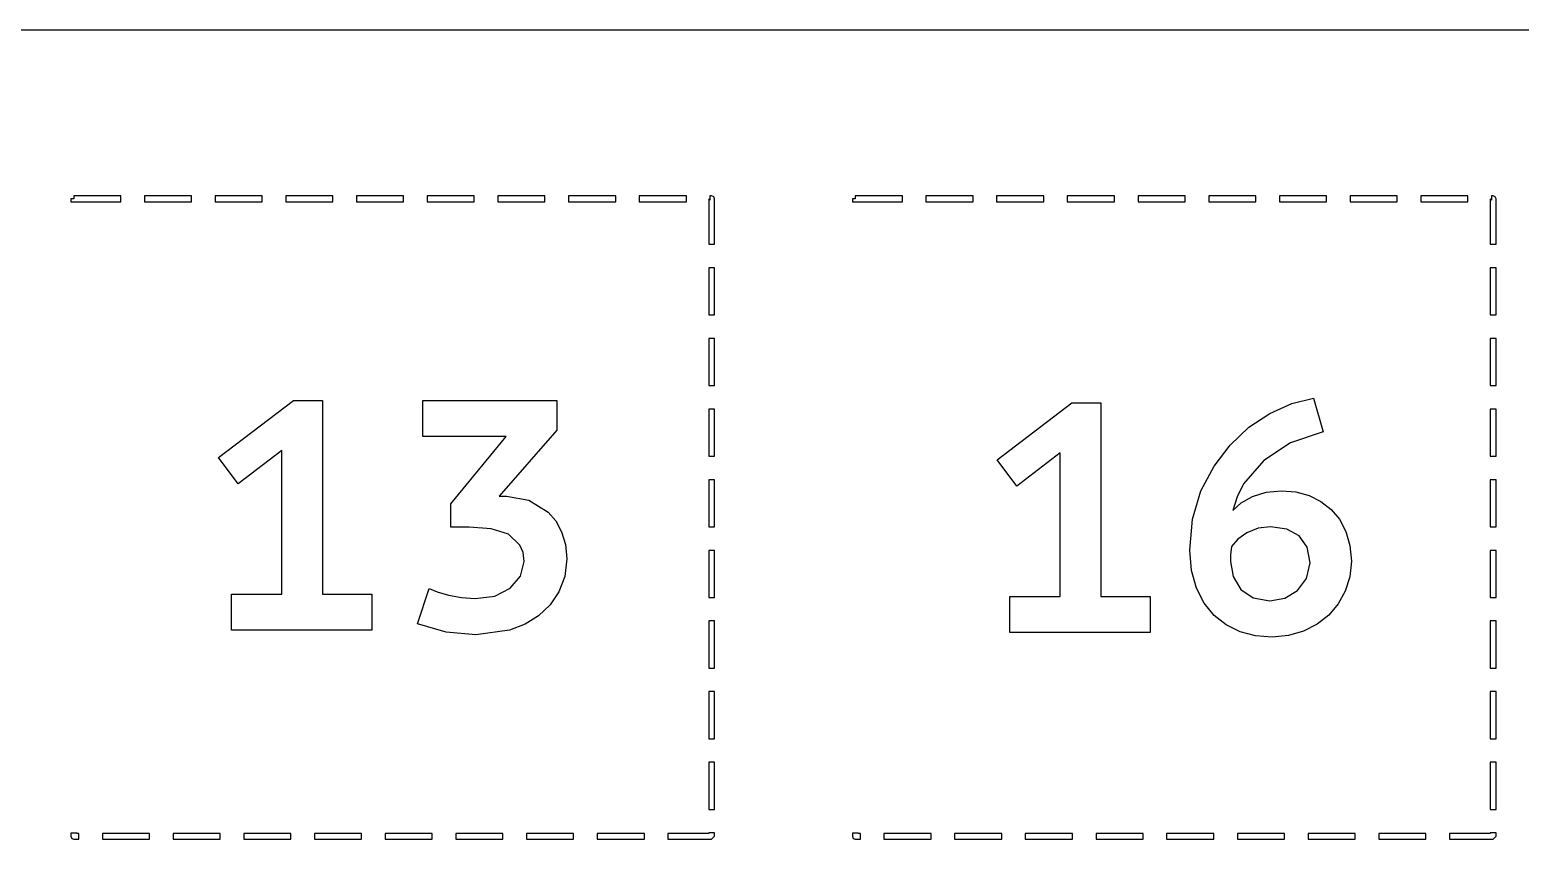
# Model space of a CAD drawing. Extents: x 50 to 300, y 50 to 300.
# Drawn here: x 152.9 to 243.7, y 250.6 to 299.9 of the extents above; entities that cross this region are included whole.
import ezdxf

# ---------------------------------------------------------------- set-up
doc = ezdxf.new("R2010")
doc.units = 0

msp = doc.modelspace()

# ---------------------------------------------------------------- linework, layer by layer
at = {"layer": 'Layer 1'}
for p, q in [((59.321207, 299.908752), (290.678789, 299.908752)), ((155.58983, 289.603488), (155.41, 289.603488)), ((155.41, 289.603488), (155.41, 289.41952)), ((155.58983, 289.783322), (155.58983, 289.603488)), ((158.45891, 289.783322), (155.58983, 289.783322)), ((158.45891, 289.42572), (158.45891, 289.783322)), ((159.89242, 289.783322), (159.89242, 289.425721)), ((162.76356, 289.783322), (159.89242, 289.783322)), ((162.76356, 289.425721), (162.76356, 289.783322)), ((164.19706, 289.783322), (164.19706, 289.425721)), ((167.06614, 289.783322), (164.19706, 289.783322)), ((167.06614, 289.425721), (167.06614, 289.783322)), ((168.50171, 289.783322), (168.50171, 289.425721)), ((171.37078, 289.783322), (168.50171, 289.783322)), ((171.37078, 289.425721), (171.37078, 289.783322)), ((172.80635, 289.783322), (172.80635, 289.425721)), ((175.67543, 289.783322), (172.80635, 289.783322)), ((175.67543, 289.425721), (175.67543, 289.783322)), ((177.10946, 289.783322), (177.10946, 289.425721)), ((179.98059, 289.783322), (177.10946, 289.783322)), ((179.98059, 289.425721), (179.98059, 289.783322)), ((181.4141, 289.783322), (181.4141, 289.425721)), ((184.28318, 289.783322), (181.4141, 289.783322)), ((184.28318, 289.425721), (184.28318, 289.783322)), ((185.71876, 289.783322), (185.71876, 289.425721)), ((188.58782, 289.783322), (185.71876, 289.783322)), ((188.58782, 289.425721), (188.58782, 289.783322)), ((190.0234, 289.783322), (190.0234, 289.425721)), ((192.89247, 289.783322), (190.0234, 289.783322)), ((192.89247, 289.425721), (192.89247, 289.783322)), ((194.32597, 289.529591), (194.25207, 289.603491)), ((194.25207, 289.603491), (194.25207, 286.837768)), ((194.42984, 289.783325), (194.32597, 289.783322)), ((194.32597, 289.783322), (194.32597, 289.529591)), ((194.556809, 289.73061), (194.42984, 289.783325)), ((194.60916, 289.603491), (194.556809, 289.73061)), ((194.60916, 286.837768), (194.60916, 289.603491)), ((203.17943, 289.603488), (202.99961, 289.603488)), ((202.99961, 289.603488), (202.99961, 289.41952)), ((203.17943, 289.783322), (203.17943, 289.603488)), ((206.04852, 289.783322), (203.17943, 289.783322)), ((206.04852, 289.42572), (206.04852, 289.783322)), ((207.48204, 289.783322), (207.48204, 289.425721)), ((210.35318, 289.783322), (207.48204, 289.783322)), ((210.35318, 289.425721), (210.35318, 289.783322)), ((211.78668, 289.783322), (211.78668, 289.425721)), ((214.65575, 289.783322), (211.78668, 289.783322)), ((214.65575, 289.425721), (214.65575, 289.783322)), ((216.09132, 289.783322), (216.09132, 289.425721)), ((218.9604, 289.783322), (216.09132, 289.783322)), ((218.9604, 289.425721), (218.9604, 289.783322)), ((220.39598, 289.783322), (220.39598, 289.425721)), ((223.26506, 289.783322), (220.39598, 289.783322)), ((223.26506, 289.425721), (223.26506, 289.783322)), ((224.69907, 289.783322), (224.69907, 289.425721)), ((227.57022, 289.783322), (224.69907, 289.783322)), ((227.57022, 289.425721), (227.57022, 289.783322)), ((229.00371, 289.783322), (229.00371, 289.425721)), ((231.87279, 289.783322), (229.00371, 289.783322)), ((231.87279, 289.425721), (231.87279, 289.783322)), ((233.30837, 289.783322), (233.30837, 289.425721)), ((236.17745, 289.783322), (233.30837, 289.783322)), ((236.17745, 289.425721), (236.17745, 289.783322)), ((237.61303, 289.783322), (237.61303, 289.425721)), ((240.48209, 289.783322), (237.61303, 289.783322)), ((240.48209, 289.425721), (240.48209, 289.783322)), ((241.9156, 289.529591), (241.8417, 289.603491)), ((241.8417, 289.603491), (241.8417, 286.837768)), ((242.01948, 289.783325), (241.9156, 289.783322)), ((241.9156, 289.783322), (241.9156, 289.529591)), ((242.146442, 289.730607), (242.01948, 289.783325)), ((242.19879, 289.603491), (242.146442, 289.730607)), ((242.19879, 286.837768), (242.19879, 289.603491)), ((155.41, 289.41952), (155.7676, 289.41952)), ((155.7676, 289.41952), (155.7676, 289.42572)), ((155.7676, 289.42572), (158.45891, 289.42572)), ((159.89242, 289.425721), (162.76356, 289.425721)), ((164.19706, 289.425721), (167.06614, 289.425721)), ((168.50171, 289.425721), (171.37078, 289.425721)), ((172.80635, 289.425721), (175.67543, 289.425721)), ((177.10946, 289.425721), (179.98059, 289.425721)), ((181.4141, 289.425721), (184.28318, 289.425721)), ((185.71876, 289.425721), (188.58782, 289.425721)), ((190.0234, 289.425721), (192.89247, 289.425721)), ((202.99961, 289.41952), (203.35721, 289.41952)), ((203.35721, 289.41952), (203.35721, 289.42572)), ((203.35721, 289.42572), (206.04852, 289.42572)), ((207.48204, 289.425721), (210.35318, 289.425721)), ((211.78668, 289.425721), (214.65575, 289.425721)), ((216.09132, 289.425721), (218.9604, 289.425721)), ((220.39598, 289.425721), (223.26506, 289.425721)), ((224.69907, 289.425721), (227.57022, 289.425721)), ((229.00371, 289.425721), (231.87279, 289.425721)), ((233.30837, 289.425721), (236.17745, 289.425721)), ((237.61303, 289.425721), (240.48209, 289.425721)), ((194.25207, 286.837768), (194.60916, 286.837768)), ((241.8417, 286.837768), (242.19879, 286.837768)), ((194.25207, 285.404261), (194.25207, 282.533118)), ((194.60916, 285.404261), (194.25207, 285.404261)), ((194.60916, 282.533118), (194.60916, 285.404261)), ((241.8417, 285.404261), (241.8417, 282.533118)), ((242.19879, 285.404261), (241.8417, 285.404261)), ((242.19879, 282.533118), (242.19879, 285.404261)), ((194.25207, 282.533118), (194.60916, 282.533118)), ((241.8417, 282.533118), (242.19879, 282.533118)), ((194.25207, 281.099614), (194.25207, 278.230538)), ((194.60916, 281.099614), (194.25207, 281.099614)), ((194.60916, 278.230538), (194.60916, 281.099614)), ((241.8417, 281.099614), (241.8417, 278.230538)), ((242.19879, 281.099614), (241.8417, 281.099614)), ((242.19879, 278.230538), (242.19879, 281.099614)), ((194.25207, 278.230538), (194.60916, 278.230538)), ((241.8417, 278.230538), (242.19879, 278.230538)), ((164.4096, 273.843746), (168.9696, 277.323746)), ((168.9696, 277.323746), (170.7296, 277.323746)), ((170.7296, 277.323746), (170.7296, 265.523746)), ((176.84956, 275.123746), (176.84956, 277.323746)), ((176.84956, 277.323746), (185.00956, 277.323746)), ((185.00956, 277.323746), (185.00956, 275.503746)), ((211.80922, 273.703746), (216.36922, 277.183746)), ((216.36922, 277.183746), (218.12922, 277.183746)), ((218.12922, 277.183746), (218.12922, 265.383746)), ((228.42919, 276.523746), (229.76419, 277.128746)), ((229.76419, 277.128746), (231.08919, 277.463746)), ((231.08919, 277.463746), (231.66919, 275.403746)), ((194.25207, 276.794967), (194.25207, 273.925891)), ((194.60916, 276.794967), (194.25207, 276.794967)), ((194.60916, 273.925891), (194.60916, 276.794967)), ((227.15419, 275.683746), (228.42919, 276.523746)), ((241.8417, 276.794967), (241.8417, 273.925891)), ((242.19879, 276.794967), (241.8417, 276.794967)), ((242.19879, 273.925891), (242.19879, 276.794967)), ((181.90956, 275.123746), (176.84956, 275.123746)), ((178.54956, 271.023746), (181.90956, 275.123746)), ((185.00956, 275.503746), (181.48956, 271.483746)), ((226.00919, 274.603746), (227.15419, 275.683746)), ((231.66919, 275.403746), (229.68919, 274.743746)), ((168.2496, 274.263746), (165.6096, 272.243746)), ((168.2496, 265.523746), (168.2496, 274.263746)), ((215.64922, 274.123746), (213.00922, 272.103746)), ((215.64922, 265.383746), (215.64922, 274.123746)), ((225.02419, 273.313746), (226.00919, 274.603746)), ((229.68919, 274.743746), (228.04919, 273.663746)), ((165.6096, 272.243746), (164.4096, 273.843746)), ((194.25207, 273.925891), (194.60916, 273.925891)), ((213.00922, 272.103746), (211.80922, 273.703746)), ((224.22919, 271.803746), (225.02419, 273.313746)), ((228.04919, 273.663746), (226.82919, 272.243746)), ((241.8417, 273.925891), (242.19879, 273.925891)), ((194.25207, 272.49032), (194.25207, 269.621245)), ((194.60916, 272.49032), (194.25207, 272.49032)), ((194.60916, 269.621245), (194.60916, 272.49032)), ((241.8417, 272.49032), (241.8417, 269.621245)), ((242.19879, 272.49032), (241.8417, 272.49032)), ((242.19879, 269.621245), (242.19879, 272.49032)), ((181.48956, 271.483746), (181.94956, 271.483746)), ((181.94956, 271.483746), (183.30956, 271.243746)), ((223.71919, 270.093746), (224.22919, 271.803746)), ((226.42419, 271.448746), (226.16919, 270.623746)), ((226.82919, 272.243746), (226.42419, 271.448746)), ((226.66919, 271.083746), (227.36919, 271.463746)), ((227.36919, 271.463746), (228.20919, 271.733746)), ((228.20919, 271.733746), (229.12919, 271.823746)), ((229.12919, 271.823746), (229.99919, 271.748746)), ((229.99919, 271.748746), (230.80919, 271.523746)), ((230.80919, 271.523746), (231.53419, 271.173746)), ((178.54956, 269.603746), (178.54956, 271.023746)), ((183.30956, 271.243746), (184.46956, 270.523746)), ((184.46956, 270.523746), (184.93456, 269.983746)), ((226.16919, 270.623746), (226.66919, 271.083746)), ((231.53419, 271.173746), (232.14919, 270.683746)), ((232.14919, 270.683746), (232.66419, 270.078746)), ((179.66956, 269.603746), (178.54956, 269.603746)), ((181.00956, 269.503746), (179.66956, 269.603746)), ((184.93456, 269.983746), (185.28956, 269.323746)), ((194.25207, 269.621245), (194.60916, 269.621245)), ((223.54919, 268.203746), (223.71919, 270.093746)), ((228.46919, 269.623746), (227.70919, 269.533746)), ((229.45419, 269.483746), (228.46919, 269.623746)), ((232.66419, 270.078746), (233.04919, 269.343746)), ((241.8417, 269.621245), (242.19879, 269.621245)), ((182.06956, 269.163746), (181.00956, 269.503746)), ((182.74956, 268.503746), (182.06956, 269.163746)), ((185.28956, 269.323746), (185.52956, 268.548746)), ((226.47419, 268.873746), (226.08919, 268.423746)), ((227.02919, 269.263746), (226.47419, 268.873746)), ((227.70919, 269.533746), (227.02919, 269.263746)), ((230.20919, 269.063746), (229.45419, 269.483746)), ((230.70419, 268.373746), (230.20919, 269.063746)), ((233.04919, 269.343746), (233.30419, 268.488746)), ((182.94456, 268.053746), (182.74956, 268.503746)), ((183.00956, 267.503746), (182.94456, 268.053746)), ((185.52956, 268.548746), (185.60956, 267.663746)), ((194.25207, 268.18774), (194.25207, 265.316598)), ((194.60916, 268.18774), (194.25207, 268.18774)), ((194.60916, 265.316598), (194.60916, 268.18774)), ((223.64919, 266.963746), (223.54919, 268.203746)), ((226.08919, 268.423746), (226.02919, 267.923746)), ((226.02919, 267.923746), (226.02919, 267.503746)), ((230.86919, 267.423746), (230.70419, 268.373746)), ((233.30419, 268.488746), (233.38919, 267.523746)), ((241.8417, 268.18774), (241.8417, 265.316598)), ((242.19879, 268.18774), (241.8417, 268.18774)), ((242.19879, 265.316598), (242.19879, 268.18774)), ((182.78956, 266.603746), (183.00956, 267.503746)), ((185.60956, 267.663746), (185.48956, 266.593746)), ((223.94919, 265.883746), (223.64919, 266.963746)), ((226.02919, 267.503746), (226.18919, 266.583746)), ((230.64919, 266.463746), (230.86919, 267.423746)), ((230.86919, 267.423746), (230.86919, 267.423746)), ((233.38919, 267.523746), (233.29419, 266.578746)), ((233.38919, 267.523746), (233.38919, 267.523746)), ((182.16956, 265.883746), (182.78956, 266.603746)), ((185.48956, 266.593746), (185.12956, 265.663746)), ((226.18919, 266.583746), (226.64919, 265.803746)), ((230.10919, 265.743746), (230.64919, 266.463746)), ((233.29419, 266.578746), (233.00919, 265.703746)), ((165.1896, 265.523746), (168.2496, 265.523746)), ((165.1896, 263.323746), (165.1896, 265.523746)), ((170.7296, 265.523746), (173.7296, 265.523746)), ((173.7296, 265.523746), (173.7296, 263.323746)), ((176.52956, 263.703746), (177.22956, 265.863746)), ((177.22956, 265.863746), (177.70956, 265.663746)), ((177.70956, 265.663746), (178.40956, 265.463746)), ((178.40956, 265.463746), (179.20956, 265.303746)), ((179.20956, 265.303746), (180.02956, 265.243746)), ((180.02956, 265.243746), (181.22956, 265.403746)), ((180.02956, 265.243746), (180.02956, 265.243746)), ((181.22956, 265.403746), (182.16956, 265.883746)), ((185.12956, 265.663746), (184.58956, 264.868746)), ((194.25207, 265.316598), (194.60916, 265.316598)), ((212.58922, 265.383746), (215.64922, 265.383746)), ((212.58922, 263.183746), (212.58922, 265.383746)), ((218.12922, 265.383746), (221.12922, 265.383746)), ((221.12922, 265.383746), (221.12922, 263.183746)), ((224.41919, 264.968746), (223.94919, 265.883746)), ((226.64919, 265.803746), (227.40919, 265.283746)), ((227.40919, 265.283746), (228.42919, 265.103746)), ((228.42919, 265.103746), (229.32919, 265.263746)), ((229.32919, 265.263746), (230.10919, 265.743746)), ((233.00919, 265.703746), (232.57919, 264.918746)), ((241.8417, 265.316598), (242.19879, 265.316598)), ((183.88956, 264.203746), (183.06956, 263.693746)), ((184.58956, 264.868746), (183.88956, 264.203746)), ((225.02919, 264.223746), (224.41919, 264.968746)), ((225.76419, 263.643746), (225.02919, 264.223746)), ((232.00919, 264.243746), (231.30419, 263.688746)), ((232.57919, 264.918746), (232.00919, 264.243746)), ((173.7296, 263.323746), (165.1896, 263.323746)), ((178.26956, 263.203746), (176.52956, 263.703746)), ((180.06956, 263.043746), (178.26956, 263.203746)), ((182.12956, 263.323746), (180.06956, 263.043746)), ((183.06956, 263.693746), (182.12956, 263.323746)), ((194.25207, 263.883094), (194.25207, 261.013501)), ((194.60916, 263.883094), (194.25207, 263.883094)), ((194.60916, 261.013501), (194.60916, 263.883094)), ((226.60919, 263.223746), (225.76419, 263.643746)), ((227.55919, 262.983746), (226.60919, 263.223746)), ((230.46919, 263.263746), (229.55419, 262.993746)), ((231.30419, 263.688746), (230.46919, 263.263746)), ((241.8417, 263.883094), (241.8417, 261.013501)), ((242.19879, 263.883094), (241.8417, 263.883094)), ((242.19879, 261.013501), (242.19879, 263.883094)), ((221.12922, 263.183746), (212.58922, 263.183746)), ((228.56919, 262.903746), (227.55919, 262.983746)), ((229.55419, 262.993746), (228.56919, 262.903746)), ((194.25207, 261.013501), (194.60916, 261.013501)), ((241.8417, 261.013501), (242.19879, 261.013501)), ((194.25207, 259.57793), (194.25207, 256.708854)), ((194.60916, 259.57793), (194.25207, 259.57793)), ((194.60916, 256.708854), (194.60916, 259.57793)), ((241.8417, 259.57793), (241.8417, 256.708854)), ((242.19879, 259.57793), (241.8417, 259.57793)), ((242.19879, 256.708854), (242.19879, 259.57793)), ((194.25207, 256.708854), (194.60916, 256.708854)), ((241.8417, 256.708854), (242.19879, 256.708854)), ((194.25207, 255.273283), (194.25207, 252.404208)), ((194.60916, 255.273283), (194.25207, 255.273283)), ((194.60916, 252.404208), (194.60916, 255.273283)), ((241.8417, 255.273283), (241.8417, 252.404208)), ((242.19879, 255.273283), (241.8417, 255.273283)), ((242.19879, 252.404208), (242.19879, 255.273283)), ((194.25207, 252.404208), (194.60916, 252.404208)), ((241.8417, 252.404208), (242.19879, 252.404208)), ((155.41, 250.947963), (155.41, 250.763478)), ((155.7676, 250.947948), (155.41, 250.947963)), ((155.41, 250.763478), (155.462718, 250.636509)), ((155.462718, 250.636509), (155.58984, 250.584161)), ((155.58984, 250.584161), (155.90041, 250.584161)), ((155.7676, 250.941248), (155.7676, 250.947948)), ((155.90041, 250.941248), (155.7676, 250.941248)), ((155.90041, 250.584161), (155.90041, 250.941248)), ((157.33392, 250.941263), (157.33392, 250.584179)), ((160.203, 250.941263), (157.33392, 250.941263)), ((157.33392, 250.584179), (160.203, 250.584179)), ((160.203, 250.584179), (160.203, 250.941263)), ((161.63857, 250.941263), (161.63857, 250.584179)), ((164.50765, 250.941263), (161.63857, 250.941263)), ((161.63857, 250.584179), (164.50765, 250.584179)), ((164.50765, 250.584179), (164.50765, 250.941263)), ((165.94321, 250.941263), (165.94321, 250.584179)), ((168.81229, 250.941263), (165.94321, 250.941263)), ((165.94321, 250.584179), (168.81229, 250.584179)), ((168.81229, 250.584179), (168.81229, 250.941263)), ((170.24787, 250.941263), (170.24787, 250.584179)), ((173.11693, 250.941263), (170.24787, 250.941263)), ((170.24787, 250.584179), (173.11693, 250.584179)), ((173.11693, 250.584179), (173.11693, 250.941263)), ((174.55045, 250.941263), (174.55045, 250.584179)), ((177.42004, 250.941263), (174.55045, 250.941263)), ((174.55045, 250.584179), (177.42004, 250.584179)), ((177.42004, 250.584179), (177.42004, 250.941263)), ((178.85561, 250.941263), (178.85561, 250.584179)), ((181.72469, 250.941263), (178.85561, 250.941263)), ((178.85561, 250.584179), (181.72469, 250.584179)), ((181.72469, 250.584179), (181.72469, 250.941263)), ((183.16026, 250.941263), (183.16026, 250.584179)), ((186.02933, 250.941263), (183.16026, 250.941263)), ((183.16026, 250.584179), (186.02933, 250.584179)), ((186.02933, 250.584179), (186.02933, 250.941263)), ((187.4649, 250.941263), (187.4649, 250.584179)), ((190.33397, 250.941263), (187.4649, 250.941263)), ((187.4649, 250.584179), (190.33397, 250.584179)), ((190.33397, 250.584179), (190.33397, 250.941263)), ((194.25207, 250.941253), (191.76747, 250.941253)), ((191.76747, 250.941253), (191.76747, 250.584169)), ((191.76747, 250.584169), (194.42984, 250.584169)), ((194.60916, 250.970708), (194.25207, 250.970703)), ((194.25207, 250.970703), (194.25207, 250.941253)), ((194.42984, 250.584169), (194.60916, 250.763486)), ((194.60916, 250.763486), (194.60916, 250.970708)), ((202.99963, 250.947963), (202.99963, 250.763478)), ((203.35724, 250.947948), (202.99963, 250.947963)), ((202.99963, 250.763478), (203.052352, 250.636505)), ((203.052352, 250.636505), (203.17948, 250.584161)), ((203.17948, 250.584161), (203.49005, 250.584161)), ((203.35724, 250.941248), (203.35724, 250.947948)), ((203.49005, 250.941248), (203.35724, 250.941248)), ((203.49005, 250.584161), (203.49005, 250.941248)), ((204.92355, 250.941263), (204.92355, 250.584179)), ((207.79263, 250.941263), (204.92355, 250.941263)), ((204.92355, 250.584179), (207.79263, 250.584179)), ((207.79263, 250.584179), (207.79263, 250.941263)), ((209.22821, 250.941263), (209.22821, 250.584179)), ((212.09729, 250.941263), (209.22821, 250.941263)), ((209.22821, 250.584179), (212.09729, 250.584179)), ((212.09729, 250.584179), (212.09729, 250.941263)), ((213.53285, 250.941263), (213.53285, 250.584179)), ((216.40193, 250.941263), (213.53285, 250.941263)), ((213.53285, 250.584179), (216.40193, 250.584179)), ((216.40193, 250.584179), (216.40193, 250.941263)), ((217.83751, 250.941263), (217.83751, 250.584179)), ((220.70657, 250.941263), (217.83751, 250.941263)), ((217.83751, 250.584179), (220.70657, 250.584179)), ((220.70657, 250.584179), (220.70657, 250.941263)), ((222.14009, 250.941263), (222.14009, 250.584179)), ((225.00968, 250.941263), (222.14009, 250.941263)), ((222.14009, 250.584179), (225.00968, 250.584179)), ((225.00968, 250.584179), (225.00968, 250.941263)), ((226.44525, 250.941263), (226.44525, 250.584179)), ((229.31433, 250.941263), (226.44525, 250.941263)), ((226.44525, 250.584179), (229.31433, 250.584179)), ((229.31433, 250.584179), (229.31433, 250.941263)), ((230.7499, 250.941263), (230.7499, 250.584179)), ((233.61897, 250.941263), (230.7499, 250.941263)), ((230.7499, 250.584179), (233.61897, 250.584179)), ((233.61897, 250.584179), (233.61897, 250.941263)), ((235.05454, 250.941263), (235.05454, 250.584179)), ((237.92361, 250.941263), (235.05454, 250.941263)), ((235.05454, 250.584179), (237.92361, 250.584179)), ((237.92361, 250.584179), (237.92361, 250.941263)), ((241.8417, 250.941253), (239.3571, 250.941253)), ((239.3571, 250.941253), (239.3571, 250.584169)), ((239.3571, 250.584169), (242.01948, 250.584169)), ((242.19879, 250.970708), (241.8417, 250.970703)), ((241.8417, 250.970703), (241.8417, 250.941253)), ((242.01948, 250.584169), (242.19879, 250.763486)), ((242.19879, 250.763486), (242.19879, 250.970708))]:
    msp.add_line(p, q, dxfattribs=at)

doc.saveas('drawing.dxf')
